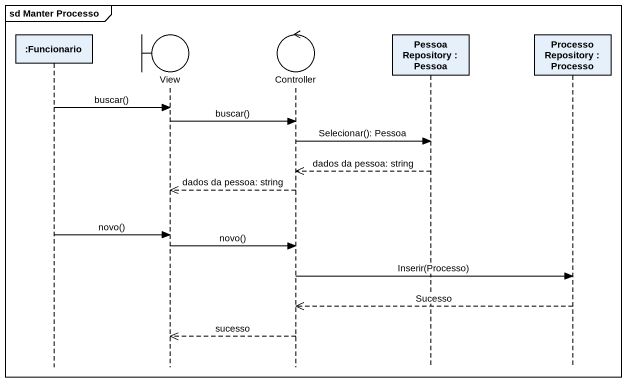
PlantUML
@startuml
mainframe sd Manter Processo
hide footbox
participant ":Funcionario" as Funcionario
boundary View
control Controller
participant "PessoaRepository : Pessoa" as PessoaRepository
participant "ProcessoRepository : Processo" as ProcessoRepository

Funcionario -> View : buscar()
View -> Controller : buscar()
Controller -> PessoaRepository : Selecionar(): Pessoa
PessoaRepository -->> Controller : dados da pessoa: string
Controller -->> View : dados da pessoa: string
Funcionario -> View : novo()
View -> Controller : novo()
Controller -> ProcessoRepository : Inserir(Processo)
ProcessoRepository -->> Controller : Sucesso
Controller -->> View : sucesso
@enduml
